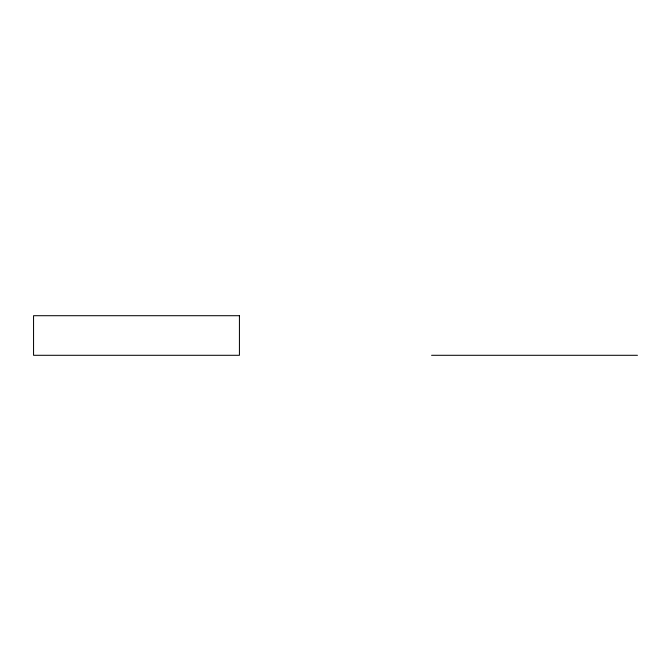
<?xml version="1.0" encoding="UTF-8"?>
<svg xmlns="http://www.w3.org/2000/svg" width="671" height="671" viewBox="0 0 671 671"><rect width="100%" height="100%" fill="white"/><g stroke="black" fill="none" stroke-linecap="round" stroke-linejoin="round"><path stroke-width="1.01" d="M431.57 355.295L637.45 355.295M239.43 315.705L33.55 315.705L33.55 355.295L239.43 355.295L239.43 315.705"/></g></svg>
